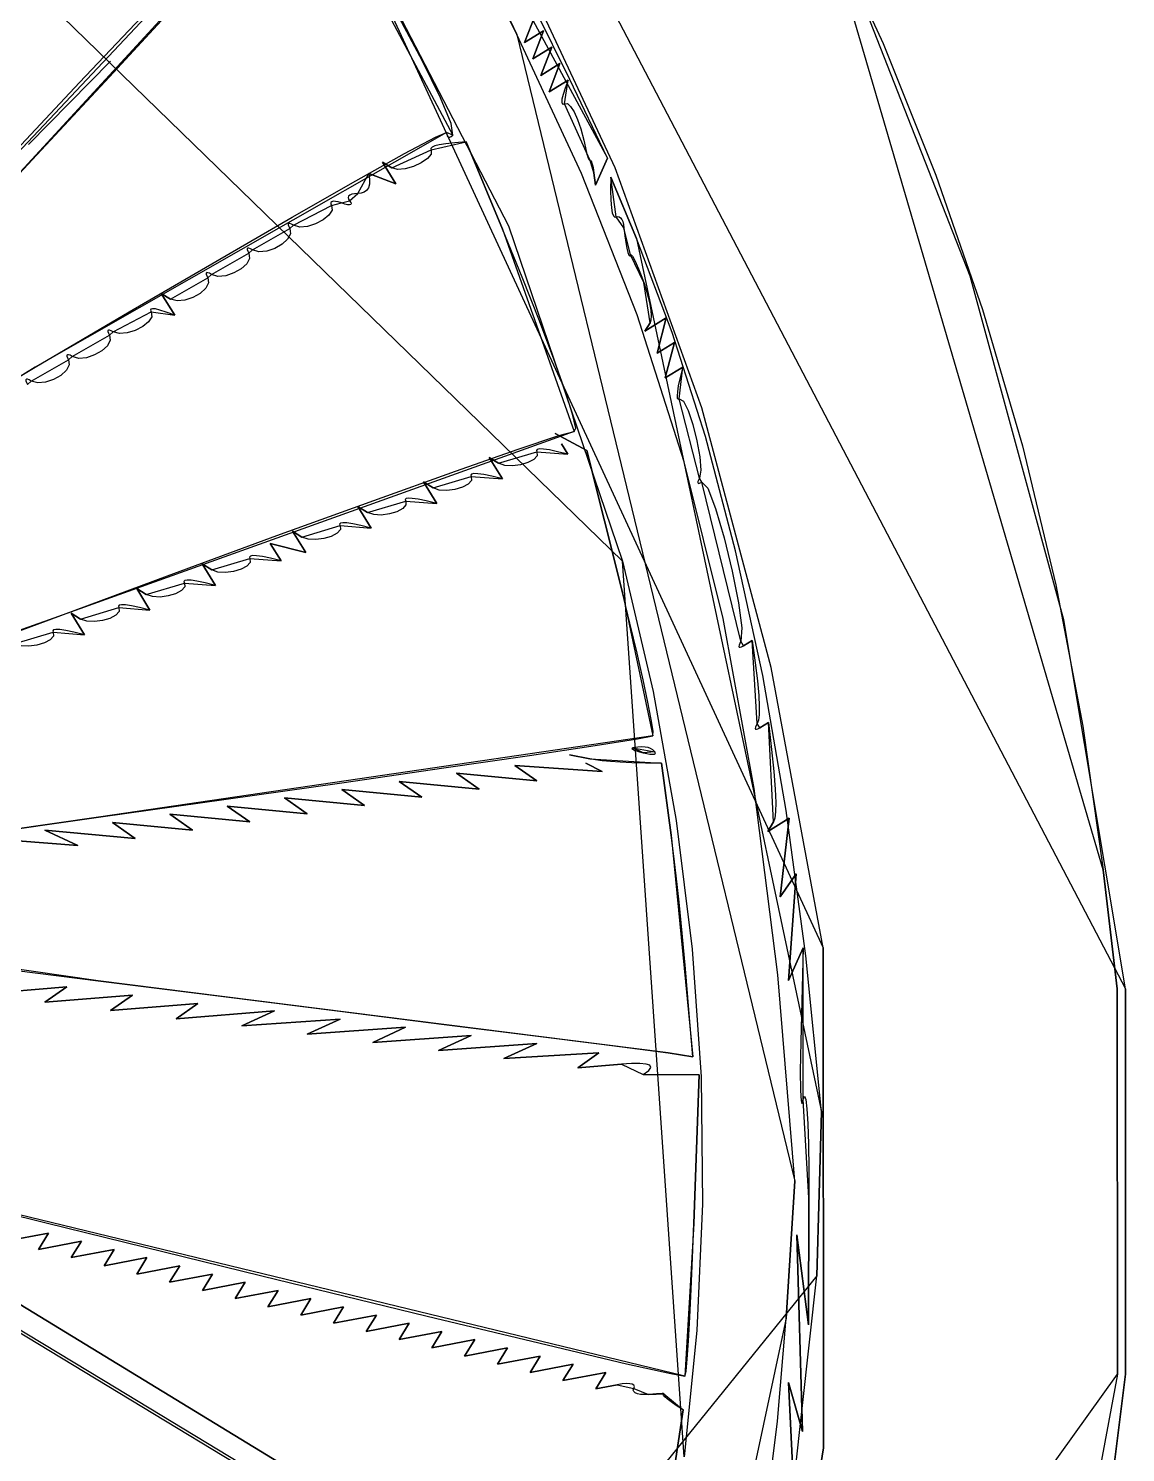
# Model space of a CAD drawing. Extents: x 0.3 to 49.4, y 16 to 54.1.
# Drawn here: x 44.13 to 49.37, y 24.7 to 31.5 of the extents above; entities that cross this region are included whole.
import ezdxf

# ---------------------------------------------------------------- set-up
doc = ezdxf.new("R2010")
doc.units = 0
doc.layers.get('0').update_dxf_attribs({"linetype": 'CONTINUOUS'})

msp = doc.modelspace()

# ---------------------------------------------------------------- linework, layer by layer
at = {"color": 178}
for points in [[(49.3734, 26.9128), (49.0787, 28.6754), (48.631, 30.3157), (48.0378, 31.8278), (47.3068, 33.2057), (46.4456, 34.4432), (45.4618, 35.5343), (44.363, 36.4731), (49.3734, 26.9128)], [(39.4469, 36.2633), (40.9503, 35.9028), (42.3443, 35.2723), (43.6088, 34.3972), (44.7238, 33.3028), (45.6691, 32.0142), (46.4246, 30.5566), (46.9702, 28.9553), (39.4469, 36.2633)], [(47.9291, 27.1086), (47.6799, 28.447), (47.3482, 29.6873), (46.9349, 30.8335), (46.4411, 31.8891), (45.8675, 32.8582), (45.2152, 33.7443), (44.485, 34.5512), (47.9291, 27.1086)], [(46.8978, 30.8803), (46.718, 31.2553), (46.5534, 31.5862), (46.403, 31.8759), (46.2659, 32.1272), (46.1411, 32.343), (46.0277, 32.5263), (45.9247, 32.6799), (46.8978, 30.8803)], [(41.7924, 28.4794), (42.8679, 29.6324), (43.722, 30.5457), (44.375, 31.2416), (44.8473, 31.7421), (45.1594, 32.0694), (45.3317, 32.2457), (45.3846, 32.2931), (41.7924, 28.4794)], [(45.4433, 32.2833), (45.3996, 32.2302), (45.275, 32.0911), (45.0797, 31.8772), (44.8239, 31.5993), (44.5176, 31.2684), (44.1708, 30.8955), (43.7938, 30.4915), (45.4433, 32.2833)], [(46.158, 30.9892), (46.1503, 31.0449), (46.0993, 31.1682), (46.0138, 31.3428), (45.9021, 31.5527), (45.773, 31.7819), (45.6349, 32.0143), (45.4964, 32.2337), (46.158, 30.9892)], [(47.9306, 32.0434), (48.2146, 31.427), (48.4676, 30.7984), (48.6897, 30.1577), (48.8808, 29.5054), (49.0408, 28.8416), (49.1695, 28.1666), (49.267, 27.4807), (47.9306, 32.0434)], [(46.4641, 31.4706), (46.41, 31.5792), (46.3607, 31.6794), (46.3177, 31.7682), (46.2823, 31.8426), (46.256, 31.8997), (46.2401, 31.9365), (46.2361, 31.9502), (46.4641, 31.4706)], [(46.5533, 31.5667), (46.5017, 31.4323), (46.5533, 31.5667)], [(47.7938, 25.9937), (47.7123, 26.9797), (47.5985, 27.8697), (47.45, 28.6806), (47.2646, 29.4292), (47.04, 30.1325), (46.7739, 30.8073), (46.4641, 31.4706), (47.7938, 25.9937)], [(46.5017, 31.4323), (46.5924, 31.4884), (46.5017, 31.4323)], [(46.5924, 31.4884), (46.5408, 31.354), (46.5924, 31.4884)], [(46.5408, 31.354), (46.6316, 31.4101), (46.5408, 31.354)], [(46.6316, 31.4101), (46.58, 31.2756), (46.6316, 31.4101)], [(44.1313, 30.9447), (44.5229, 31.3439), (44.1313, 30.9447)], [(46.58, 31.2756), (46.6708, 31.3317), (46.58, 31.2756)], [(46.6708, 31.3317), (46.6192, 31.1973), (46.6708, 31.3317)], [(46.6192, 31.1973), (46.7099, 31.2534), (46.6192, 31.1973)], [(46.7099, 31.2534), (46.6954, 31.2137), (46.6857, 31.1834), (46.6804, 31.1615), (46.679, 31.1471), (46.681, 31.1394), (46.6857, 31.1374), (46.6929, 31.1403), (46.7099, 31.2534)], [(44.3271, 31.1443), (44.1313, 30.9447), (44.3271, 31.1443)], [(46.6929, 31.1403), (46.7065, 31.1407), (46.7218, 31.1272), (46.738, 31.1014), (46.7544, 31.065), (46.7703, 31.0195), (46.785, 30.9665), (46.7977, 30.9076), (46.6929, 31.1403)], [(44.1633, 29.8811), (44.6125, 30.1458), (45.0256, 30.3871), (45.3907, 30.5981), (45.6955, 30.772), (45.9282, 30.9018), (46.0766, 30.9808), (46.1287, 31.002), (44.1633, 29.8811)], [(46.2223, 30.9578), (46.1676, 30.9538), (46.1252, 30.9491), (46.0937, 30.9439), (46.0722, 30.9382), (46.0593, 30.9321), (46.0541, 30.9258), (46.0552, 30.9194), (46.2223, 30.9578)], [(46.1287, 31.002), (46.1295, 30.9932), (46.1317, 30.9865), (46.1352, 30.9822), (46.1397, 30.9802), (46.1452, 30.9806), (46.1513, 30.9836), (46.158, 30.9892), (46.1287, 31.002)], [(46.3962, 30.5411), (46.2223, 30.9578), (46.3962, 30.5411)], [(46.0552, 30.9194), (46.0557, 30.8997), (46.0381, 30.8785), (46.008, 30.8581), (45.9705, 30.841), (45.9311, 30.8296), (45.8949, 30.8263), (45.8673, 30.8336), (46.0552, 30.9194)], [(46.7977, 30.9076), (46.7997, 30.8987), (46.802, 30.8905), (46.8046, 30.8832), (46.8074, 30.8771), (46.8102, 30.8725), (46.813, 30.8695), (46.8156, 30.8685), (46.7977, 30.9076)], [(46.8405, 30.751), (46.8978, 30.8803), (46.8405, 30.751)], [(45.8673, 30.8336), (45.8229, 30.861), (45.8673, 30.8336)], [(45.8229, 30.861), (45.887, 30.7573), (45.8229, 30.861)], [(46.8156, 30.8685), (46.8181, 30.8669), (46.8209, 30.8625), (46.8237, 30.8555), (46.8264, 30.8464), (46.829, 30.8355), (46.8313, 30.8232), (46.8333, 30.8097), (46.8156, 30.8685)], [(45.7576, 30.8069), (45.7613, 30.7784), (45.7603, 30.7558), (45.7552, 30.7385), (45.7466, 30.7259), (45.7349, 30.7176), (45.7208, 30.713), (45.7047, 30.7115), (45.7576, 30.8069)], [(45.887, 30.7573), (45.7576, 30.8069), (45.887, 30.7573)], [(46.8333, 30.8097), (46.8405, 30.751), (46.8333, 30.8097)], [(46.9136, 30.7901), (46.9129, 30.7277), (46.914, 30.6792), (46.9168, 30.6433), (46.9209, 30.6187), (46.9263, 30.604), (46.9326, 30.598), (46.9396, 30.5993), (46.9136, 30.7901)], [(47.0362, 30.4964), (46.9136, 30.7901), (47.0362, 30.4964)], [(45.7047, 30.7115), (45.6889, 30.7105), (45.6762, 30.7079), (45.6667, 30.7037), (45.6606, 30.6982), (45.6583, 30.6916), (45.6599, 30.6841), (45.6655, 30.6759), (45.7047, 30.7115)], [(45.5795, 30.6546), (45.5818, 30.6321), (45.5665, 30.6082), (45.5383, 30.5856), (45.5023, 30.5668), (45.4635, 30.5544), (45.4268, 30.5511), (45.3973, 30.5594), (45.5795, 30.6546)], [(45.6273, 30.666), (45.6114, 30.671), (45.5981, 30.6736), (45.5876, 30.6741), (45.5803, 30.6723), (45.5763, 30.6685), (45.576, 30.6625), (45.5795, 30.6546), (45.6273, 30.666)], [(45.6655, 30.6759), (45.6715, 30.6681), (45.6734, 30.6624), (45.6713, 30.6587), (45.6655, 30.6572), (45.6561, 30.6579), (45.6433, 30.6608), (45.6273, 30.666), (45.6655, 30.6759)], [(45.3796, 30.5436), (45.3834, 30.5191), (45.3694, 30.4934), (45.3426, 30.4692), (45.3076, 30.4493), (45.2692, 30.4362), (45.2323, 30.4329), (45.2015, 30.4419), (45.3796, 30.5436)], [(45.3973, 30.5594), (45.3871, 30.565), (45.3794, 30.5679), (45.3742, 30.5682), (45.3715, 30.5658), (45.3715, 30.5609), (45.3742, 30.5535), (45.3796, 30.5436), (45.3973, 30.5594)], [(46.7389, 29.5741), (46.746, 29.59), (46.7308, 29.657), (46.6954, 29.769), (46.642, 29.9196), (46.5729, 30.1027), (46.4902, 30.3119), (46.3962, 30.5411), (46.7389, 29.5741)], [(46.9396, 30.5993), (46.9469, 30.6018), (46.9539, 30.6005), (46.9604, 30.5957), (46.9661, 30.5877), (46.9709, 30.5768), (46.9745, 30.5634), (46.9767, 30.5477), (46.9396, 30.5993)], [(46.9767, 30.5477), (46.9805, 30.5096), (46.9848, 30.4766), (46.9896, 30.4496), (46.9945, 30.4293), (46.9994, 30.4167), (47.004, 30.4127), (47.0082, 30.4181), (46.9767, 30.5477)], [(47.921, 26.3253), (47.8461, 27.0701), (47.7518, 27.7646), (47.6395, 28.4093), (47.5104, 29.0045), (47.366, 29.5505), (47.2075, 30.0477), (47.0362, 30.4964), (47.921, 26.3253)], [(45.1838, 30.4261), (45.1875, 30.4016), (45.1736, 30.3759), (45.1468, 30.3517), (45.1118, 30.3318), (45.0734, 30.3187), (45.0364, 30.3154), (45.0056, 30.3244), (45.1838, 30.4261)], [(45.2015, 30.4419), (45.1913, 30.4475), (45.1836, 30.4504), (45.1784, 30.4507), (45.1757, 30.4483), (45.1757, 30.4434), (45.1784, 30.436), (45.1838, 30.4261), (45.2015, 30.4419)], [(47.0082, 30.4181), (47.0113, 30.4185), (47.017, 30.4112), (47.025, 30.3969), (47.0347, 30.3765), (47.0459, 30.3507), (47.0581, 30.3204), (47.071, 30.2863), (47.0082, 30.4181)], [(44.988, 30.3086), (44.9917, 30.2841), (44.9778, 30.2584), (44.9509, 30.2342), (44.9159, 30.2143), (44.8776, 30.2012), (44.8406, 30.1979), (44.8098, 30.2069), (44.988, 30.3086)], [(45.0056, 30.3244), (44.9955, 30.33), (44.9877, 30.333), (44.9825, 30.3332), (44.9799, 30.3308), (44.9798, 30.3259), (44.9825, 30.3185), (44.988, 30.3086), (45.0056, 30.3244)], [(47.071, 30.2863), (47.083, 30.2506), (47.0927, 30.2157), (47.1001, 30.1828), (47.1048, 30.153), (47.1067, 30.1275), (47.1056, 30.1075), (47.1013, 30.0942), (47.071, 30.2863)], [(44.8098, 30.2069), (44.7654, 30.2344), (44.8098, 30.2069)], [(44.7654, 30.2344), (44.8295, 30.1306), (44.7654, 30.2344)], [(44.7178, 30.1454), (44.7202, 30.1229), (44.7048, 30.0991), (44.6766, 30.0764), (44.6406, 30.0576), (44.6018, 30.0453), (44.5652, 30.0419), (44.5357, 30.0502), (44.7178, 30.1454)], [(44.8295, 30.1306), (44.7895, 30.1452), (44.7591, 30.1548), (44.7374, 30.1599), (44.7233, 30.161), (44.716, 30.1586), (44.7144, 30.1533), (44.7178, 30.1454), (44.8295, 30.1306)], [(47.0762, 30.0535), (47.1789, 30.117), (47.0762, 30.0535)], [(47.1013, 30.0942), (47.0762, 30.0535), (47.1013, 30.0942)], [(47.1789, 30.117), (47.1347, 29.948), (47.1789, 30.117)], [(44.518, 30.0344), (44.5217, 30.01), (44.5078, 29.9843), (44.4809, 29.9601), (44.4459, 29.9401), (44.4076, 29.9271), (44.3706, 29.9237), (44.3398, 29.9328), (44.518, 30.0344)], [(44.5357, 30.0502), (44.5255, 30.0559), (44.5178, 30.0588), (44.5125, 30.059), (44.5099, 30.0567), (44.5099, 30.0517), (44.5125, 30.0443), (44.518, 30.0344), (44.5357, 30.0502)], [(47.1347, 29.948), (47.2181, 29.9995), (47.1347, 29.948)], [(47.2181, 29.9995), (47.1739, 29.8305), (47.2181, 29.9995)], [(44.3398, 29.9328), (44.3297, 29.9384), (44.3219, 29.9413), (44.3167, 29.9415), (44.3141, 29.9392), (44.314, 29.9342), (44.3167, 29.9268), (44.3221, 29.9169), (44.3398, 29.9328)], [(42.2205, 28.6771), (42.2658, 28.7165), (42.4056, 28.8108), (42.6298, 28.9536), (42.928, 29.1384), (43.2898, 29.3588), (43.705, 29.6085), (44.1633, 29.8811), (42.2205, 28.6771)], [(44.3221, 29.9169), (44.3259, 29.8925), (44.312, 29.8668), (44.2851, 29.8426), (44.2501, 29.8226), (44.2118, 29.8096), (44.1748, 29.8062), (44.144, 29.8153), (44.3221, 29.9169)], [(47.1739, 29.8305), (47.2573, 29.882), (47.1739, 29.8305)], [(47.2573, 29.882), (47.2448, 29.8319), (47.2364, 29.793), (47.2317, 29.7643), (47.2302, 29.7448), (47.2316, 29.7333), (47.2353, 29.7288), (47.2411, 29.7303), (47.2573, 29.882)], [(44.144, 29.8153), (44.1338, 29.8209), (44.1261, 29.8238), (44.1209, 29.824), (44.1182, 29.8217), (44.1182, 29.8167), (44.1209, 29.8093), (44.1263, 29.7994), (44.144, 29.8153)], [(47.2411, 29.7303), (47.2604, 29.7197), (47.2829, 29.6749), (47.3055, 29.6078), (47.3253, 29.5302), (47.3392, 29.4538), (47.3442, 29.3904), (47.3374, 29.3518), (47.2411, 29.7303)], [(44.2294, 28.6756), (44.7957, 28.8855), (45.3184, 29.0774), (45.782, 29.2457), (46.1712, 29.3851), (46.4707, 29.4899), (46.665, 29.5548), (46.7389, 29.5741), (44.2294, 28.6756)], [(46.7992, 29.4833), (46.648, 29.5643), (46.7992, 29.4833)], [(46.56, 29.4773), (46.5615, 29.4585), (46.5458, 29.441), (46.5177, 29.4262), (46.482, 29.4155), (46.4435, 29.4105), (46.4071, 29.4125), (46.3776, 29.4229), (46.56, 29.4773)], [(46.7089, 29.4658), (46.6588, 29.4781), (46.6201, 29.4862), (46.5918, 29.4903), (46.5727, 29.4911), (46.5618, 29.4889), (46.5579, 29.4841), (46.56, 29.4773), (46.7089, 29.4658)], [(46.6784, 29.515), (46.7089, 29.4658), (46.6784, 29.515)], [(46.9673, 28.8124), (46.7992, 29.4833), (46.9673, 28.8124)], [(46.3776, 29.4229), (46.332, 29.451), (46.3776, 29.4229)], [(46.332, 29.451), (46.3955, 29.3483), (46.332, 29.451)], [(46.0643, 29.3054), (46.0187, 29.3336), (46.0643, 29.3054)], [(46.0187, 29.3336), (46.0822, 29.2308), (46.0187, 29.3336)], [(46.2467, 29.3598), (46.2482, 29.341), (46.2325, 29.3235), (46.2044, 29.3087), (46.1687, 29.298), (46.1302, 29.293), (46.0938, 29.295), (46.0643, 29.3054), (46.2467, 29.3598)], [(46.3955, 29.3483), (46.3455, 29.3606), (46.3068, 29.3687), (46.2785, 29.3728), (46.2594, 29.3736), (46.2484, 29.3714), (46.2446, 29.3666), (46.2467, 29.3598), (46.3955, 29.3483)], [(47.3374, 29.3518), (47.3324, 29.3427), (47.3297, 29.3356), (47.3294, 29.3305), (47.3312, 29.3275), (47.3352, 29.3269), (47.3412, 29.3286), (47.3492, 29.3328), (47.3374, 29.3518)], [(47.3492, 29.3328), (47.3767, 29.3034), (47.4141, 29.2063), (47.4553, 29.0663), (47.4941, 28.9082), (47.5246, 28.7567), (47.5405, 28.6366), (47.5359, 28.5728), (47.3492, 29.3328)], [(46.0822, 29.2308), (46.0321, 29.2431), (45.9935, 29.2512), (45.9651, 29.2553), (45.9461, 29.2561), (45.9351, 29.2539), (45.9313, 29.2491), (45.9334, 29.2423), (46.0822, 29.2308)], [(45.7509, 29.1879), (45.7054, 29.2161), (45.7509, 29.1879)], [(45.7054, 29.2161), (45.7689, 29.1133), (45.7054, 29.2161)], [(45.9334, 29.2423), (45.9349, 29.2235), (45.9192, 29.206), (45.891, 29.1912), (45.8553, 29.1806), (45.8169, 29.1755), (45.7805, 29.1775), (45.7509, 29.1879), (45.9334, 29.2423)], [(45.6201, 29.1248), (45.6216, 29.106), (45.6058, 29.0885), (45.5777, 29.0737), (45.542, 29.0631), (45.5036, 29.058), (45.4671, 29.06), (45.4376, 29.0704), (45.6201, 29.1248)], [(45.7689, 29.1133), (45.7188, 29.1256), (45.6802, 29.1337), (45.6518, 29.1379), (45.6327, 29.1386), (45.6218, 29.1364), (45.6179, 29.1316), (45.6201, 29.1248), (45.7689, 29.1133)], [(45.4376, 29.0704), (45.392, 29.0986), (45.4376, 29.0704)], [(45.392, 29.0986), (45.4556, 28.9958), (45.392, 29.0986)], [(45.3381, 28.9566), (45.288, 28.969), (45.2493, 28.977), (45.221, 28.9812), (45.2019, 28.9819), (45.191, 28.9797), (45.1871, 28.9749), (45.1893, 28.9681), (45.3381, 28.9566)], [(45.4556, 28.9958), (45.2865, 29.04), (45.4556, 28.9958)], [(45.2865, 29.04), (45.3381, 28.9566), (45.2865, 29.04)], [(45.0068, 28.9137), (44.9612, 28.9419), (45.0068, 28.9137)], [(44.9612, 28.9419), (45.0247, 28.8391), (44.9612, 28.9419)], [(45.1893, 28.9681), (45.1908, 28.9493), (45.175, 28.9318), (45.1469, 28.917), (45.1112, 28.9064), (45.0727, 28.9013), (45.0363, 28.9033), (45.0068, 28.9137), (45.1893, 28.9681)], [(46.9702, 28.9553), (47.1157, 28.3332), (47.2266, 27.7159), (47.303, 27.1027), (47.3448, 26.4929), (47.3521, 25.8858), (47.325, 25.2806), (47.2636, 24.6766), (46.9702, 28.9553)], [(44.8759, 28.8506), (44.8774, 28.8318), (44.8617, 28.8143), (44.8336, 28.7995), (44.7979, 28.7889), (44.7594, 28.7838), (44.723, 28.7858), (44.6935, 28.7962), (44.8759, 28.8506)], [(45.0247, 28.8391), (44.9747, 28.8515), (44.936, 28.8595), (44.9077, 28.8637), (44.8886, 28.8644), (44.8777, 28.8622), (44.8738, 28.8575), (44.8759, 28.8506), (45.0247, 28.8391)], [(44.6935, 28.7962), (44.6479, 28.8244), (44.6935, 28.7962)], [(44.6479, 28.8244), (44.7114, 28.7216), (44.6479, 28.8244)], [(47.1152, 28.1212), (47.1154, 28.1436), (47.1069, 28.1986), (47.0908, 28.2817), (47.0679, 28.3889), (47.039, 28.5159), (47.0052, 28.6585), (46.9673, 28.8124), (47.1152, 28.1212)], [(44.3801, 28.6787), (44.3346, 28.7069), (44.3801, 28.6787)], [(44.3346, 28.7069), (44.3981, 28.6041), (44.3346, 28.7069)], [(44.5626, 28.7331), (44.5641, 28.7143), (44.5484, 28.6968), (44.5203, 28.682), (44.4846, 28.6714), (44.4461, 28.6663), (44.4097, 28.6683), (44.3801, 28.6787), (44.5626, 28.7331)], [(44.7114, 28.7216), (44.6614, 28.734), (44.6227, 28.742), (44.5944, 28.7462), (44.5753, 28.7469), (44.5643, 28.7447), (44.5605, 28.74), (44.5626, 28.7331), (44.7114, 28.7216)], [(41.6293, 27.7548), (41.7239, 27.7793), (41.9373, 27.8488), (42.2536, 27.9578), (42.6569, 28.1006), (43.1312, 28.2716), (43.6607, 28.4652), (44.2294, 28.6756), (41.6293, 27.7548)], [(44.2493, 28.6156), (44.2508, 28.5969), (44.2351, 28.5793), (44.2069, 28.5645), (44.1712, 28.5539), (44.1328, 28.5489), (44.0964, 28.5508), (44.0668, 28.5612), (44.2493, 28.6156)], [(44.3981, 28.6041), (44.348, 28.6165), (44.3094, 28.6245), (44.281, 28.6287), (44.2619, 28.6294), (44.251, 28.6272), (44.2472, 28.6225), (44.2493, 28.6156), (44.3981, 28.6041)], [(47.5359, 28.5728), (47.5299, 28.5621), (47.5265, 28.5538), (47.5258, 28.548), (47.5275, 28.5447), (47.5319, 28.5441), (47.5386, 28.5463), (47.5478, 28.5513), (47.5359, 28.5728)], [(47.5478, 28.5513), (47.5886, 28.5765), (47.5478, 28.5513)], [(47.5886, 28.5765), (47.6037, 28.4701), (47.6141, 28.3831), (47.6204, 28.3138), (47.6229, 28.2606), (47.6223, 28.2216), (47.619, 28.1953), (47.6133, 28.1797), (47.5886, 28.5765)], [(47.6133, 28.1797), (47.6077, 28.1695), (47.6046, 28.1616), (47.604, 28.1561), (47.606, 28.1531), (47.6103, 28.1526), (47.617, 28.1547), (47.6261, 28.1596), (47.6133, 28.1797)], [(47.6261, 28.1596), (47.6668, 28.1848), (47.6261, 28.1596)], [(47.6668, 28.1848), (47.6821, 28.0552), (47.6927, 27.9499), (47.6991, 27.8665), (47.7017, 27.8031), (47.7011, 27.7573), (47.6977, 27.7271), (47.692, 27.7103), (47.6668, 28.1848)], [(44.4773, 27.7335), (45.0762, 27.8181), (45.628, 27.8968), (46.1165, 27.9675), (46.5256, 28.0276), (46.8392, 28.0749), (47.0411, 28.1069), (47.1152, 28.1212), (44.4773, 27.7335)], [(46.8141, 28.0107), (46.7162, 28.0306), (46.8141, 28.0107)], [(47.0197, 28.0636), (47.0151, 28.0621), (47.0148, 28.0597), (47.0186, 28.0565), (47.0262, 28.0528), (47.0373, 28.0487), (47.0516, 28.0443), (47.0687, 28.0398), (47.0197, 28.0636)], [(47.1242, 28.0443), (47.1143, 28.0533), (47.1036, 28.06), (47.0916, 28.0646), (47.0777, 28.0672), (47.0615, 28.0678), (47.0423, 28.0666), (47.0197, 28.0636), (47.1242, 28.0443)], [(47.0687, 28.0398), (47.086, 28.036), (47.1007, 28.0338), (47.1126, 28.033), (47.1212, 28.0337), (47.1262, 28.0358), (47.1273, 28.0394), (47.1242, 28.0443), (47.0687, 28.0398)], [(46.8729, 27.95), (46.455, 27.979), (46.8729, 27.95)], [(46.455, 27.979), (46.5595, 27.9056), (46.455, 27.979)], [(46.7945, 27.9903), (46.8729, 27.95), (46.7945, 27.9903)], [(47.1555, 27.9898), (47.08, 27.9907), (47.0147, 27.9924), (46.9589, 27.995), (46.9117, 27.9982), (46.8723, 28.002), (46.8401, 28.0062), (46.8141, 28.0107), (47.1555, 27.9898)], [(47.2021, 27.6471), (47.1555, 27.9898), (47.2021, 27.6471)], [(46.2854, 27.8664), (45.9027, 27.9031), (46.2854, 27.8664)], [(45.9027, 27.9031), (46.0112, 27.8272), (45.9027, 27.9031)], [(46.5595, 27.9056), (46.1769, 27.9422), (46.5595, 27.9056)], [(46.1769, 27.9422), (46.2854, 27.8664), (46.1769, 27.9422)], [(45.7371, 27.7881), (45.3544, 27.8247), (45.7371, 27.7881)], [(45.3544, 27.8247), (45.4629, 27.7489), (45.3544, 27.8247)], [(46.0112, 27.8272), (45.6286, 27.8639), (46.0112, 27.8272)], [(45.6286, 27.8639), (45.7371, 27.7881), (45.6286, 27.8639)], [(45.4629, 27.7489), (45.0803, 27.7856), (45.4629, 27.7489)], [(45.0803, 27.7856), (45.1887, 27.7097), (45.0803, 27.7856)], [(41.5855, 27.3191), (41.7371, 27.3429), (41.9999, 27.3818), (42.3596, 27.4339), (42.8016, 27.497), (43.3116, 27.5693), (43.875, 27.6488), (44.4773, 27.7335), (41.5855, 27.3191)], [(44.9146, 27.6706), (44.5319, 27.7072), (44.9146, 27.6706)], [(44.5319, 27.7072), (44.6404, 27.6309), (44.5319, 27.7072)], [(45.1887, 27.7097), (44.8061, 27.7464), (45.1887, 27.7097)], [(44.8061, 27.7464), (44.9146, 27.6706), (44.8061, 27.7464)], [(47.6636, 27.6644), (47.7656, 27.7274), (47.6636, 27.6644)], [(47.692, 27.7103), (47.6636, 27.6644), (47.692, 27.7103)], [(47.7656, 27.7274), (47.7233, 27.3526), (47.7656, 27.7274)], [(44.3663, 27.5968), (43.9354, 27.6311), (44.3663, 27.5968)], [(44.6404, 27.6309), (44.2096, 27.6702), (44.6404, 27.6309)], [(44.2096, 27.6702), (44.3663, 27.5968), (44.2096, 27.6702)], [(47.3056, 26.5877), (47.2873, 26.8114), (47.2703, 27.0077), (47.2544, 27.1785), (47.2397, 27.3259), (47.2261, 27.4518), (47.2136, 27.5582), (47.2021, 27.6471), (47.3056, 26.5877)], [(49.267, 27.4807), (49.3342, 26.9128), (49.267, 27.4807)], [(47.7233, 27.3526), (47.7993, 27.4611), (47.7233, 27.3526)], [(47.7993, 27.4611), (47.7626, 26.9519), (47.7993, 27.4611)], [(42.1338, 27.286), (42.1209, 27.2745), (42.2523, 27.2477), (42.5108, 27.2073), (42.8787, 27.1555), (43.3386, 27.0941), (43.8729, 27.0252), (44.4642, 26.9505), (42.1338, 27.286)], [(47.7626, 26.9519), (47.8337, 27.1086), (47.7626, 26.9519)], [(47.8337, 27.1086), (47.8259, 26.8543), (47.8213, 26.6597), (47.8194, 26.5193), (47.82, 26.4273), (47.8227, 26.3779), (47.8273, 26.3654), (47.8332, 26.384), (47.8337, 27.1086)], [(47.9301, 24.7195), (47.9291, 27.1086), (47.9301, 24.7195)], [(44.4642, 26.9505), (45.0626, 26.8755), (45.6191, 26.8056), (46.1168, 26.7429), (46.5391, 26.6895), (46.8694, 26.6474), (47.091, 26.619), (47.1871, 26.6061), (44.4642, 26.9505)], [(44.3142, 26.9215), (43.8963, 26.8876), (44.3142, 26.9215)], [(44.2096, 26.8484), (44.3142, 26.9215), (44.2096, 26.8484)], [(44.6275, 26.8823), (44.2096, 26.8484), (44.6275, 26.8823)], [(44.5229, 26.8092), (44.6275, 26.8823), (44.5229, 26.8092)], [(49.3342, 26.9128), (49.3345, 25.072), (49.3342, 26.9128)], [(49.3736, 25.072), (49.3734, 26.9128), (49.3736, 25.072)], [(44.9408, 26.8432), (44.5229, 26.8092), (44.9408, 26.8432)], [(44.8363, 26.7694), (44.9408, 26.8432), (44.8363, 26.7694)], [(45.3062, 26.8074), (44.8363, 26.7694), (45.3062, 26.8074)], [(45.1496, 26.7352), (45.3062, 26.8074), (45.1496, 26.7352)], [(45.6196, 26.7682), (45.1496, 26.7352), (45.6196, 26.7682)], [(45.4629, 26.6961), (45.6196, 26.7682), (45.4629, 26.6961)], [(45.9329, 26.7291), (45.4629, 26.6961), (45.9329, 26.7291)], [(45.7762, 26.6569), (45.9329, 26.7291), (45.7762, 26.6569)], [(46.2462, 26.6899), (45.7762, 26.6569), (46.2462, 26.6899)], [(46.0895, 26.6177), (46.2462, 26.6899), (46.0895, 26.6177)], [(46.5595, 26.6508), (46.0895, 26.6177), (46.5595, 26.6508)], [(46.4029, 26.5794), (46.5595, 26.6508), (46.4029, 26.5794)], [(46.8567, 26.6062), (46.4029, 26.5794), (46.8567, 26.6062)], [(46.7554, 26.5351), (46.8567, 26.6062), (46.7554, 26.5351)], [(47.1871, 26.6061), (47.3056, 26.5877), (47.1871, 26.6061)], [(46.9643, 26.552), (46.7554, 26.5351), (46.9643, 26.552)], [(47.0687, 26.5027), (47.0954, 26.5225), (47.1056, 26.5372), (47.1009, 26.5473), (47.0829, 26.5534), (47.053, 26.5558), (47.013, 26.5552), (46.9643, 26.552), (47.0687, 26.5027)], [(47.3356, 26.5015), (47.0687, 26.5027), (47.3356, 26.5015)], [(47.3109, 25.7912), (47.3356, 26.5015), (47.3109, 25.7912)], [(47.8332, 26.384), (47.8397, 26.4003), (47.8456, 26.3844), (47.8506, 26.3391), (47.8547, 26.2669), (47.8578, 26.1702), (47.8596, 26.0518), (47.86, 25.9141), (47.8332, 26.384)], [(47.8982, 25.542), (47.921, 26.3253), (47.8982, 25.542)], [(42.9171, 26.1158), (44.215, 25.7955), (45.2466, 25.5423), (46.0364, 25.3497), (46.6089, 25.2117), (46.9888, 25.1219), (47.2004, 25.0744), (47.2683, 25.0627), (42.9171, 26.1158)], [(47.0001, 23.5082), (46.7573, 23.6614), (46.1646, 24.0244), (45.3618, 24.5126), (44.4889, 25.0411), (43.6858, 25.5253), (43.0926, 25.8804), (42.849, 26.0216), (47.0001, 23.5082)], [(47.7524, 25.3387), (47.7938, 25.9937), (47.7524, 25.3387)], [(43.2877, 25.8929), (47.0295, 23.6115), (43.2877, 25.8929)], [(47.86, 25.9141), (47.8588, 25.307), (47.86, 25.9141)], [(47.2683, 25.0627), (47.2731, 25.0857), (47.2787, 25.1431), (47.285, 25.2306), (47.2916, 25.3435), (47.2983, 25.4776), (47.3048, 25.6283), (47.3109, 25.7912), (47.2683, 25.0627)], [(44.2268, 25.7461), (44.0217, 25.7069), (44.2268, 25.7461)], [(44.1784, 25.6677), (44.2268, 25.7461), (44.1784, 25.6677)], [(47.8588, 25.307), (47.8026, 25.7378), (47.8588, 25.307)], [(47.8026, 25.7378), (47.8291, 24.7978), (47.8026, 25.7378)], [(44.3835, 25.7069), (44.1784, 25.6677), (44.3835, 25.7069)], [(44.335, 25.6285), (44.3835, 25.7069), (44.335, 25.6285)], [(44.5401, 25.6678), (44.335, 25.6285), (44.5401, 25.6678)], [(44.4917, 25.5894), (44.5401, 25.6678), (44.4917, 25.5894)], [(44.6968, 25.6286), (44.4917, 25.5894), (44.6968, 25.6286)], [(44.6484, 25.5502), (44.6968, 25.6286), (44.6484, 25.5502)], [(44.8535, 25.5894), (44.6484, 25.5502), (44.8535, 25.5894)], [(44.805, 25.5111), (44.8535, 25.5894), (44.805, 25.5111)], [(40.9278, 16.9341), (42.6146, 17.329), (44.1024, 18.0565), (45.3726, 19.0839), (46.4062, 20.3787), (47.1842, 21.9084), (47.6879, 23.6403), (47.8982, 25.542), (40.9278, 16.9341)], [(45.0101, 25.5503), (44.805, 25.5111), (45.0101, 25.5503)], [(44.9617, 25.4719), (45.0101, 25.5503), (44.9617, 25.4719)], [(45.1668, 25.5111), (44.9617, 25.4719), (45.1668, 25.5111)], [(45.1184, 25.4327), (45.1668, 25.5111), (45.1184, 25.4327)], [(45.3234, 25.4719), (45.1184, 25.4327), (45.3234, 25.4719)], [(45.275, 25.3936), (45.3234, 25.4719), (45.275, 25.3936)], [(45.4801, 25.4328), (45.275, 25.3936), (45.4801, 25.4328)], [(45.4317, 25.3544), (45.4801, 25.4328), (45.4317, 25.3544)], [(45.6368, 25.3936), (45.4317, 25.3544), (45.6368, 25.3936)], [(45.5883, 25.3152), (45.6368, 25.3936), (45.5883, 25.3152)], [(45.7934, 25.3544), (45.5883, 25.3152), (45.7934, 25.3544)], [(45.745, 25.2761), (45.7934, 25.3544), (45.745, 25.2761)], [(45.9501, 25.3153), (45.745, 25.2761), (45.9501, 25.3153)], [(45.9017, 25.2369), (45.9501, 25.3153), (45.9017, 25.2369)], [(47.0621, 22.115), (47.2149, 22.5297), (47.3506, 22.9645), (47.4687, 23.4165), (47.5685, 23.8827), (47.6495, 24.3605), (47.711, 24.8468), (47.7524, 25.3387), (47.0621, 22.115)], [(46.1068, 25.2761), (45.9017, 25.2369), (46.1068, 25.2761)], [(46.0583, 25.1977), (46.1068, 25.2761), (46.0583, 25.1977)], [(46.2634, 25.2369), (46.0583, 25.1977), (46.2634, 25.2369)], [(46.215, 25.1586), (46.2634, 25.2369), (46.215, 25.1586)], [(46.4201, 25.1978), (46.215, 25.1586), (46.4201, 25.1978)], [(46.3716, 25.1194), (46.4201, 25.1978), (46.3716, 25.1194)], [(46.5767, 25.1586), (46.3716, 25.1194), (46.5767, 25.1586)], [(46.5283, 25.0802), (46.5767, 25.1586), (46.5283, 25.0802)], [(46.7334, 25.1194), (46.5283, 25.0802), (46.7334, 25.1194)], [(46.685, 25.0411), (46.7334, 25.1194), (46.685, 25.0411)], [(49.3345, 25.072), (48.9764, 23.1492), (48.4174, 21.4355), (47.6699, 19.9394), (46.7464, 18.6695), (45.6594, 17.6342), (44.4214, 16.8421), (43.0449, 16.3016), (49.3345, 25.072)], [(46.8901, 25.0803), (46.685, 25.0411), (46.8901, 25.0803)], [(46.8416, 25.0019), (46.8901, 25.0803), (46.8416, 25.0019)], [(47.8291, 24.7978), (47.7622, 25.0328), (47.8291, 24.7978)], [(47.7622, 25.0328), (47.7921, 24.4454), (47.7622, 25.0328)], [(49.305, 24.5237), (49.3736, 25.072), (49.305, 24.5237)], [(46.9442, 25.0215), (46.8416, 25.0019), (46.9442, 25.0215)], [(47.0239, 25.0042), (47.0267, 25.0124), (47.0241, 25.0189), (47.0166, 25.0235), (47.0044, 25.0261), (46.988, 25.0267), (46.9678, 25.0252), (46.9442, 25.0215), (47.0239, 25.0042)], [(47.0937, 24.975), (47.0731, 24.9743), (47.0554, 24.9754), (47.0409, 24.9784), (47.0301, 24.9829), (47.0234, 24.9888), (47.0212, 24.996), (47.0239, 25.0042), (47.0937, 24.975)], [(47.1666, 24.9778), (47.1686, 24.9788), (47.1657, 24.9792), (47.1584, 24.9792), (47.1471, 24.9788), (47.1323, 24.9779), (47.1143, 24.9767), (47.0937, 24.975), (47.1666, 24.9778)], [(47.2602, 24.9013), (47.2268, 24.9229), (47.2014, 24.9403), (47.1831, 24.9539), (47.1713, 24.964), (47.1651, 24.9712), (47.1638, 24.9756), (47.1666, 24.9778), (47.2602, 24.9013)], [(47.1928, 24.4579), (47.2602, 24.9013), (47.1928, 24.4579)], [(47.8391, 24.1516), (47.9301, 24.7195), (47.8391, 24.1516)]]:
    msp.add_lwpolyline(points, dxfattribs=at)

doc.saveas('drawing.dxf')
